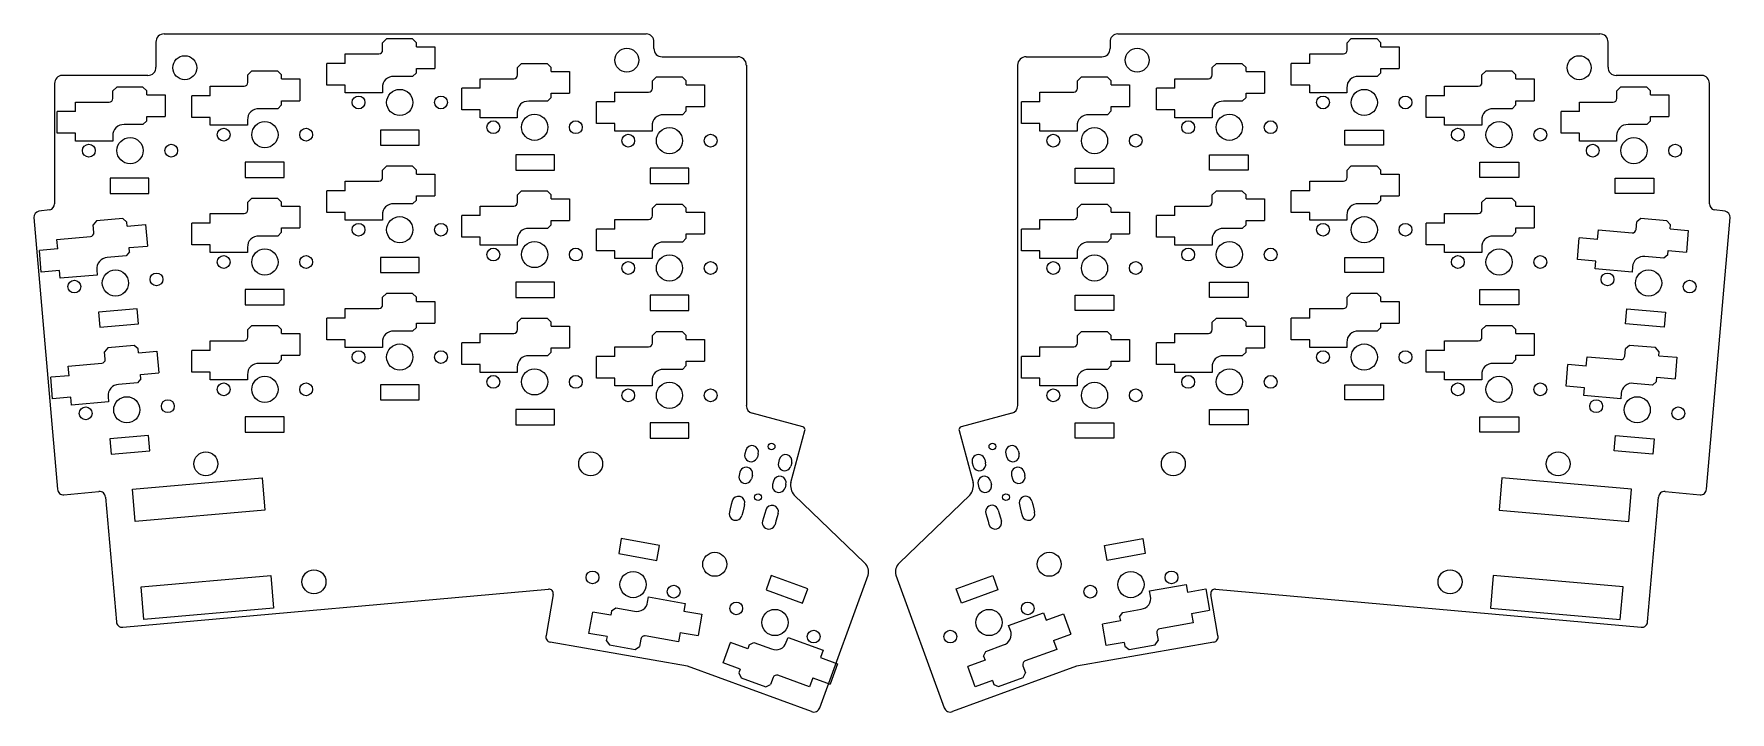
# Model space of a CAD drawing. Extents: x 25 to 251, y -154 to -64.
import ezdxf

# ---------------------------------------------------------------- set-up
doc = ezdxf.new("R2010")
doc.units = 0
doc.layers.add('BLACK', color=7, linetype='CONTINUOUS')

msp = doc.modelspace()

# ---------------------------------------------------------------- linework, layer by layer
at = {"layer": 'BLACK', "linetype": 'CONTINUOUS'}
for p, q in [((40.9346, -65.0475), (40.9346, -68.3455)), ((42.0393, -63.9255), (106.373, -63.9255)), ((71.6889, -64.5955), (71.1889, -65.0955)), ((71.1889, -66.0955), (71.1889, -65.0955)), ((75.1969, -64.5955), (71.6889, -64.5955)), ((75.6969, -65.0955), (75.1969, -64.5955)), ((75.6969, -65.6327), (75.6969, -65.0955)), ((75.6969, -65.6327), (78.1457, -65.6327)), ((78.1457, -65.6327), (78.1457, -68.5283)), ((107.402, -65.8563), (107.402, -65.009)), ((168.283, -65.009), (168.283, -65.8563)), ((169.311, -63.9255), (233.646, -63.9255)), ((200.427, -64.5955), (199.927, -65.0955)), ((199.927, -66.0955), (199.927, -65.0955)), ((203.935, -64.5955), (200.427, -64.5955)), ((204.435, -65.0955), (203.935, -64.5955)), ((204.435, -65.6327), (204.435, -65.0955)), ((204.435, -65.6327), (206.884, -65.6327)), ((206.884, -65.6327), (206.884, -68.5283)), ((234.75, -68.3455), (234.75, -65.0475)), ((63.7401, -70.7635), (63.7401, -67.8679)), ((66.1889, -67.8679), (63.7401, -67.8679)), ((66.1889, -66.5955), (70.6889, -66.5955)), ((66.1889, -67.8679), (66.1889, -66.5955)), ((89.6891, -67.9057), (89.1891, -68.4057)), ((93.1971, -67.9057), (89.6891, -67.9057)), ((93.6971, -68.4057), (93.1971, -67.9057)), ((108.507, -66.9794), (118.614, -66.9794)), ((157.071, -66.9794), (167.178, -66.9794)), ((182.427, -67.9057), (181.927, -68.4057)), ((185.935, -67.9057), (182.427, -67.9057)), ((186.435, -68.4057), (185.935, -67.9057)), ((192.478, -70.7635), (192.478, -67.8679)), ((194.927, -67.8679), (192.478, -67.8679)), ((194.927, -66.5955), (199.427, -66.5955)), ((194.927, -67.8679), (194.927, -66.5955)), ((39.8299, -69.4686), (28.3954, -69.4686)), ((53.6895, -68.9063), (53.1895, -69.4063)), ((53.1895, -70.4063), (53.1895, -69.4063)), ((57.1975, -68.9063), (53.6895, -68.9063)), ((57.6975, -69.4063), (57.1975, -68.9063)), ((57.6975, -69.9435), (57.6975, -69.4063)), ((57.6975, -69.9435), (60.1463, -69.9435)), ((60.1463, -69.9435), (60.1463, -72.8391)), ((75.1969, -69.6035), (72.6809, -69.6035)), ((75.6969, -69.1035), (75.1969, -69.6035)), ((75.6969, -68.5283), (78.1457, -68.5283)), ((75.6969, -69.1035), (75.6969, -68.5283)), ((84.1891, -69.9057), (88.6891, -69.9057)), ((84.1891, -71.1781), (84.1891, -69.9057)), ((89.1891, -69.4057), (89.1891, -68.4057)), ((93.6971, -68.9429), (93.6971, -68.4057)), ((93.6971, -68.9429), (96.1459, -68.9429)), ((96.1459, -68.9429), (96.1459, -71.8385)), ((107.689, -69.7053), (107.189, -70.2053)), ((111.197, -69.7053), (107.689, -69.7053)), ((111.697, -70.2053), (111.197, -69.7053)), ((119.734, -68.0991), (119.734, -113.557)), ((155.951, -113.557), (155.951, -68.0991)), ((164.427, -69.7053), (163.927, -70.2053)), ((167.935, -69.7053), (164.427, -69.7053)), ((168.435, -70.2053), (167.935, -69.7053)), ((176.927, -69.9057), (181.427, -69.9057)), ((176.927, -71.1781), (176.927, -69.9057)), ((181.927, -69.4057), (181.927, -68.4057)), ((186.435, -68.9429), (186.435, -68.4057)), ((186.435, -68.9429), (188.883, -68.9429)), ((188.883, -68.9429), (188.883, -71.8385)), ((203.935, -69.6035), (201.419, -69.6035)), ((204.435, -69.1035), (203.935, -69.6035)), ((204.435, -68.5283), (206.884, -68.5283)), ((204.435, -69.1035), (204.435, -68.5283)), ((218.426, -68.9063), (217.926, -69.4063)), ((217.926, -70.4063), (217.926, -69.4063)), ((221.934, -68.9063), (218.426, -68.9063)), ((222.434, -69.4063), (221.934, -68.9063)), ((222.434, -69.9435), (222.434, -69.4063)), ((222.434, -69.9435), (224.883, -69.9435)), ((224.883, -69.9435), (224.883, -72.8391)), ((247.289, -69.4686), (235.855, -69.4686)), ((27.3951, -70.5299), (27.3951, -86.6028)), ((35.6893, -71.0296), (35.1893, -71.5296)), ((35.1893, -72.5296), (35.1893, -71.5296)), ((39.1973, -71.0296), (35.6893, -71.0296)), ((39.6973, -71.5296), (39.1973, -71.0296)), ((39.6973, -72.0668), (39.6973, -71.5296)), ((39.6973, -72.0668), (42.1461, -72.0668)), ((42.1461, -72.0668), (42.1461, -74.9624)), ((45.7407, -75.0743), (45.7407, -72.1787)), ((48.1895, -72.1787), (45.7407, -72.1787)), ((48.1895, -70.9063), (52.6895, -70.9063)), ((48.1895, -72.1787), (48.1895, -70.9063)), ((66.1889, -70.7635), (63.7401, -70.7635)), ((66.1889, -71.8035), (66.1889, -70.7635)), ((71.1569, -71.8035), (66.1889, -71.8035)), ((71.1569, -71.1035), (71.1569, -71.8035)), ((81.7403, -74.0737), (81.7403, -71.1781)), ((84.1891, -71.1781), (81.7403, -71.1781)), ((93.6971, -72.4137), (93.1971, -72.9137)), ((93.6971, -71.8385), (96.1459, -71.8385)), ((93.6971, -72.4137), (93.6971, -71.8385)), ((102.189, -71.7053), (106.689, -71.7053)), ((102.189, -72.9777), (102.189, -71.7053)), ((107.189, -71.2053), (107.189, -70.2053)), ((111.697, -70.7425), (111.697, -70.2053)), ((111.697, -70.7425), (114.146, -70.7425)), ((114.146, -70.7425), (114.146, -73.6381)), ((158.927, -71.7053), (163.427, -71.7053)), ((158.927, -72.9777), (158.927, -71.7053)), ((163.927, -71.2053), (163.927, -70.2053)), ((168.435, -70.7425), (168.435, -70.2053)), ((168.435, -70.7425), (170.884, -70.7425)), ((170.884, -70.7425), (170.884, -73.6381)), ((174.478, -74.0737), (174.478, -71.1781)), ((176.927, -71.1781), (174.478, -71.1781)), ((186.435, -72.4137), (185.935, -72.9137)), ((186.435, -71.8385), (188.883, -71.8385)), ((186.435, -72.4137), (186.435, -71.8385)), ((194.927, -70.7635), (192.478, -70.7635)), ((194.927, -71.8035), (194.927, -70.7635)), ((199.895, -71.8035), (194.927, -71.8035)), ((199.895, -71.1035), (199.895, -71.8035)), ((210.477, -75.0743), (210.477, -72.1787)), ((212.926, -72.1787), (210.477, -72.1787)), ((212.926, -70.9063), (217.426, -70.9063)), ((212.926, -72.1787), (212.926, -70.9063)), ((236.426, -71.0296), (235.926, -71.5296)), ((235.926, -72.5296), (235.926, -71.5296)), ((239.934, -71.0296), (236.426, -71.0296)), ((240.434, -71.5296), (239.934, -71.0296)), ((240.434, -72.0668), (240.434, -71.5296)), ((240.434, -72.0668), (242.883, -72.0668)), ((242.883, -72.0668), (242.883, -74.9624)), ((248.29, -86.6028), (248.29, -70.5299)), ((27.7405, -77.1976), (27.7405, -74.302)), ((30.1893, -74.302), (27.7405, -74.302)), ((30.1893, -73.0296), (34.6893, -73.0296)), ((30.1893, -74.302), (30.1893, -73.0296)), ((57.1975, -73.9143), (54.6815, -73.9143)), ((57.6975, -73.4143), (57.1975, -73.9143)), ((57.6975, -72.8391), (60.1463, -72.8391)), ((57.6975, -73.4143), (57.6975, -72.8391)), ((84.1891, -74.0737), (81.7403, -74.0737)), ((84.1891, -75.1137), (84.1891, -74.0737)), ((89.1571, -74.4137), (89.1571, -75.1137)), ((93.1971, -72.9137), (90.6811, -72.9137)), ((99.74, -75.8733), (99.74, -72.9777)), ((102.189, -72.9777), (99.74, -72.9777)), ((111.697, -74.2133), (111.197, -74.7133)), ((111.697, -73.6381), (114.146, -73.6381)), ((111.697, -74.2133), (111.697, -73.6381)), ((156.478, -75.8733), (156.478, -72.9777)), ((158.927, -72.9777), (156.478, -72.9777)), ((168.435, -74.2133), (167.935, -74.7133)), ((168.435, -73.6381), (170.884, -73.6381)), ((168.435, -74.2133), (168.435, -73.6381)), ((176.927, -74.0737), (174.478, -74.0737)), ((176.927, -75.1137), (176.927, -74.0737)), ((181.895, -74.4137), (181.895, -75.1137)), ((185.935, -72.9137), (183.419, -72.9137)), ((221.934, -73.9143), (219.418, -73.9143)), ((222.434, -73.4143), (221.934, -73.9143)), ((222.434, -72.8391), (224.883, -72.8391)), ((222.434, -73.4143), (222.434, -72.8391)), ((228.478, -77.1976), (228.478, -74.302)), ((230.926, -74.302), (228.478, -74.302)), ((230.926, -73.0296), (235.426, -73.0296)), ((230.926, -74.302), (230.926, -73.0296)), ((39.1973, -76.0376), (36.6813, -76.0376)), ((39.6973, -75.5376), (39.1973, -76.0376)), ((39.6973, -74.9624), (42.1461, -74.9624)), ((39.6973, -75.5376), (39.6973, -74.9624)), ((48.1895, -75.0743), (45.7407, -75.0743)), ((48.1895, -76.1143), (48.1895, -75.0743)), ((53.1575, -76.1143), (48.1895, -76.1143)), ((53.1575, -75.4143), (53.1575, -76.1143)), ((76.0647, -76.7593), (70.8831, -76.7593)), ((70.8831, -76.7593), (70.8831, -78.7913)), ((76.0647, -78.7913), (76.0647, -76.7593)), ((89.1571, -75.1137), (84.1891, -75.1137)), ((102.189, -75.8733), (99.74, -75.8733)), ((102.189, -76.9133), (102.189, -75.8733)), ((107.157, -76.9133), (102.189, -76.9133)), ((107.157, -76.2133), (107.157, -76.9133)), ((111.197, -74.7133), (108.681, -74.7133)), ((158.927, -75.8733), (156.478, -75.8733)), ((158.927, -76.9133), (158.927, -75.8733)), ((163.895, -76.9133), (158.927, -76.9133)), ((163.895, -76.2133), (163.895, -76.9133)), ((167.935, -74.7133), (165.419, -74.7133)), ((181.895, -75.1137), (176.927, -75.1137)), ((199.62, -76.7593), (204.802, -76.7593)), ((199.62, -78.7913), (199.62, -76.7593)), ((204.802, -76.7593), (204.802, -78.7913)), ((212.926, -75.0743), (210.477, -75.0743)), ((212.926, -76.1143), (212.926, -75.0743)), ((217.894, -76.1143), (212.926, -76.1143)), ((217.894, -75.4143), (217.894, -76.1143)), ((239.934, -76.0376), (237.418, -76.0376)), ((240.434, -75.5376), (239.934, -76.0376)), ((240.434, -74.9624), (242.883, -74.9624)), ((240.434, -75.5376), (240.434, -74.9624)), ((30.1893, -77.1976), (27.7405, -77.1976)), ((30.1893, -78.2376), (30.1893, -77.1976)), ((35.1573, -78.2376), (30.1893, -78.2376)), ((35.1573, -77.5376), (35.1573, -78.2376)), ((70.8831, -78.7913), (76.0647, -78.7913)), ((204.802, -78.7913), (199.62, -78.7913)), ((230.926, -77.1976), (228.478, -77.1976)), ((230.926, -78.2376), (230.926, -77.1976)), ((235.894, -78.2376), (230.926, -78.2376)), ((235.894, -77.5376), (235.894, -78.2376)), ((58.0416, -81.0701), (52.86, -81.0701)), ((52.86, -81.0701), (52.86, -83.1021)), ((58.0416, -83.1021), (58.0416, -81.0701)), ((94.1416, -80.0695), (88.96, -80.0695)), ((88.96, -80.0695), (88.96, -82.1016)), ((94.1416, -82.1016), (94.1416, -80.0695)), ((181.543, -80.0695), (186.725, -80.0695)), ((181.543, -82.1016), (181.543, -80.0695)), ((186.725, -80.0695), (186.725, -82.1016)), ((217.643, -81.0701), (222.825, -81.0701)), ((217.643, -83.1021), (217.643, -81.0701)), ((222.825, -81.0701), (222.825, -83.1021)), ((39.9916, -83.1934), (34.81, -83.1934)), ((34.81, -83.1934), (34.81, -85.2254)), ((39.9916, -85.2254), (39.9916, -83.1934)), ((52.86, -83.1021), (58.0416, -83.1021)), ((66.1889, -83.5955), (70.6889, -83.5955)), ((66.1889, -84.8679), (66.1889, -83.5955)), ((71.6889, -81.5955), (71.1889, -82.0955)), ((71.1889, -83.0955), (71.1889, -82.0955)), ((75.1969, -81.5955), (71.6889, -81.5955)), ((75.6969, -82.0955), (75.1969, -81.5955)), ((75.6969, -82.6327), (75.6969, -82.0955)), ((75.6969, -82.6327), (78.1457, -82.6327)), ((78.1457, -82.6327), (78.1457, -85.5283)), ((88.96, -82.1016), (94.1416, -82.1016)), ((112.065, -81.8691), (106.883, -81.8691)), ((106.883, -81.8691), (106.883, -83.9011)), ((112.065, -83.9011), (112.065, -81.8691)), ((163.62, -81.8691), (168.802, -81.8691)), ((163.62, -83.9011), (163.62, -81.8691)), ((168.802, -81.8691), (168.802, -83.9011)), ((186.725, -82.1016), (181.543, -82.1016)), ((194.927, -83.5955), (199.427, -83.5955)), ((194.927, -84.8679), (194.927, -83.5955)), ((200.427, -81.5955), (199.927, -82.0955)), ((199.927, -83.0955), (199.927, -82.0955)), ((203.935, -81.5955), (200.427, -81.5955)), ((204.435, -82.0955), (203.935, -81.5955)), ((204.435, -82.6327), (204.435, -82.0955)), ((204.435, -82.6327), (206.884, -82.6327)), ((206.884, -82.6327), (206.884, -85.5283)), ((222.825, -83.1021), (217.643, -83.1021)), ((235.693, -85.2254), (235.693, -83.1934)), ((235.693, -83.1934), (240.875, -83.1934)), ((240.875, -83.1934), (240.875, -85.2254)), ((34.81, -85.2254), (39.9916, -85.2254)), ((53.6895, -85.9059), (53.1895, -86.4059)), ((57.1975, -85.9059), (53.6895, -85.9059)), ((57.6975, -86.4059), (57.1975, -85.9059)), ((63.7401, -87.7635), (63.7401, -84.8679)), ((66.1889, -84.8679), (63.7401, -84.8679)), ((75.6969, -85.5283), (78.1457, -85.5283)), ((75.6969, -86.1035), (75.6969, -85.5283)), ((89.6891, -84.9057), (89.1891, -85.4057)), ((89.1891, -86.4057), (89.1891, -85.4057)), ((93.1971, -84.9057), (89.6891, -84.9057)), ((93.6971, -85.4057), (93.1971, -84.9057)), ((93.6971, -85.9429), (93.6971, -85.4057)), ((93.6971, -85.9429), (96.1459, -85.9429)), ((96.1459, -85.9429), (96.1459, -88.8385)), ((106.883, -83.9011), (112.065, -83.9011)), ((168.802, -83.9011), (163.62, -83.9011)), ((182.427, -84.9057), (181.927, -85.4057)), ((181.927, -86.4057), (181.927, -85.4057)), ((185.935, -84.9057), (182.427, -84.9057)), ((186.435, -85.4057), (185.935, -84.9057)), ((186.435, -85.9429), (186.435, -85.4057)), ((186.435, -85.9429), (188.883, -85.9429)), ((188.883, -85.9429), (188.883, -88.8385)), ((192.478, -87.7635), (192.478, -84.8679)), ((194.927, -84.8679), (192.478, -84.8679)), ((204.435, -85.5283), (206.884, -85.5283)), ((204.435, -86.1035), (204.435, -85.5283)), ((218.426, -85.9059), (217.926, -86.4059)), ((221.934, -85.9059), (218.426, -85.9059)), ((222.434, -86.4059), (221.934, -85.9059)), ((240.875, -85.2254), (235.693, -85.2254)), ((26.7698, -87.4156), (25.2966, -87.6063)), ((48.1895, -87.9059), (52.6895, -87.9059)), ((48.1895, -89.1783), (48.1895, -87.9059)), ((53.1895, -87.4059), (53.1895, -86.4059)), ((57.6975, -86.9431), (57.6975, -86.4059)), ((57.6975, -86.9431), (60.1463, -86.9431)), ((60.1463, -86.9431), (60.1463, -89.8387)), ((66.1889, -87.7635), (63.7401, -87.7635)), ((66.1889, -88.8035), (66.1889, -87.7635)), ((71.1569, -88.1035), (71.1569, -88.8035)), ((75.1969, -86.6035), (72.6809, -86.6035)), ((75.6969, -86.1035), (75.1969, -86.6035)), ((81.7403, -91.0737), (81.7403, -88.1781)), ((84.1891, -88.1781), (81.7403, -88.1781)), ((84.1891, -86.9057), (88.6891, -86.9057)), ((84.1891, -88.1781), (84.1891, -86.9057)), ((107.689, -86.7051), (107.189, -87.2051)), ((107.189, -88.2051), (107.189, -87.2051)), ((111.197, -86.7051), (107.689, -86.7051)), ((111.697, -87.2051), (111.197, -86.7051)), ((111.697, -87.7423), (111.697, -87.2051)), ((111.697, -87.7423), (114.146, -87.7423)), ((114.146, -87.7423), (114.146, -90.6379)), ((164.427, -86.7051), (163.927, -87.2051)), ((163.927, -88.2051), (163.927, -87.2051)), ((167.935, -86.7051), (164.427, -86.7051)), ((168.435, -87.2051), (167.935, -86.7051)), ((168.435, -87.7423), (168.435, -87.2051)), ((168.435, -87.7423), (170.884, -87.7423)), ((170.884, -87.7423), (170.884, -90.6379)), ((174.478, -91.0737), (174.478, -88.1781)), ((176.927, -88.1781), (174.478, -88.1781)), ((176.927, -86.9057), (181.427, -86.9057)), ((176.927, -88.1781), (176.927, -86.9057)), ((194.927, -87.7635), (192.478, -87.7635)), ((194.927, -88.8035), (194.927, -87.7635)), ((199.895, -88.1035), (199.895, -88.8035)), ((203.935, -86.6035), (201.419, -86.6035)), ((204.435, -86.1035), (203.935, -86.6035)), ((212.926, -87.9059), (217.426, -87.9059)), ((212.926, -89.1783), (212.926, -87.9059)), ((217.926, -87.4059), (217.926, -86.4059)), ((222.434, -86.9431), (222.434, -86.4059)), ((222.434, -86.9431), (224.883, -86.9431)), ((224.883, -86.9431), (224.883, -89.8387)), ((250.388, -87.6063), (248.915, -87.4156)), ((24.6491, -88.4533), (27.8024, -124.72)), ((33.0074, -88.8915), (32.5528, -89.4331)), ((32.64, -90.4293), (32.5528, -89.4331)), ((36.502, -88.5857), (33.0074, -88.8915)), ((37.0437, -89.0402), (36.502, -88.5857)), ((37.0905, -89.5754), (37.0437, -89.0402)), ((37.0905, -89.5754), (39.53, -89.362)), ((39.53, -89.362), (39.7824, -92.2465)), ((45.7407, -92.0739), (45.7407, -89.1783)), ((48.1895, -89.1783), (45.7407, -89.1783)), ((57.6975, -90.4139), (57.1975, -90.9139)), ((57.6975, -89.8387), (60.1463, -89.8387)), ((57.6975, -90.4139), (57.6975, -89.8387)), ((71.1569, -88.8035), (66.1889, -88.8035)), ((93.1971, -89.9137), (90.6811, -89.9137)), ((93.6971, -89.4137), (93.1971, -89.9137)), ((93.6971, -88.8385), (96.1459, -88.8385)), ((93.6971, -89.4137), (93.6971, -88.8385)), ((99.74, -92.8731), (99.74, -89.9775)), ((102.189, -89.9775), (99.74, -89.9775)), ((102.189, -88.7051), (106.689, -88.7051)), ((102.189, -89.9775), (102.189, -88.7051)), ((156.478, -92.8731), (156.478, -89.9775)), ((158.927, -89.9775), (156.478, -89.9775)), ((158.927, -88.7051), (163.427, -88.7051)), ((158.927, -89.9775), (158.927, -88.7051)), ((185.935, -89.9137), (183.419, -89.9137)), ((186.435, -89.4137), (185.935, -89.9137)), ((186.435, -88.8385), (188.883, -88.8385)), ((186.435, -89.4137), (186.435, -88.8385)), ((199.895, -88.8035), (194.927, -88.8035)), ((210.477, -92.0739), (210.477, -89.1783)), ((212.926, -89.1783), (210.477, -89.1783)), ((222.434, -90.4139), (221.934, -90.9139)), ((222.434, -89.8387), (224.883, -89.8387)), ((222.434, -90.4139), (222.434, -89.8387)), ((233.358, -91.361), (233.469, -90.0934)), ((233.469, -90.0934), (237.951, -90.4856)), ((238.493, -90.0311), (238.58, -89.0349)), ((239.122, -88.5804), (238.58, -89.0349)), ((242.617, -88.8861), (239.122, -88.5804)), ((243.071, -89.4278), (242.617, -88.8861)), ((243.024, -89.963), (243.071, -89.4278)), ((243.024, -89.963), (245.464, -90.1764)), ((245.464, -90.1764), (245.211, -93.061)), ((247.883, -124.72), (251.036, -88.4533)), ((27.8135, -92.6308), (25.374, -92.8442)), ((27.7026, -91.3632), (32.1855, -90.971)), ((27.8135, -92.6308), (27.7026, -91.3632)), ((37.3429, -92.46), (39.7824, -92.2465)), ((37.393, -93.033), (37.3429, -92.46)), ((48.1895, -92.0739), (45.7407, -92.0739)), ((48.1895, -93.1139), (48.1895, -92.0739)), ((53.1575, -92.4139), (53.1575, -93.1139)), ((57.1975, -90.9139), (54.6815, -90.9139)), ((84.1891, -91.0737), (81.7403, -91.0737)), ((84.1891, -92.1137), (84.1891, -91.0737)), ((89.1571, -92.1137), (84.1891, -92.1137)), ((89.1571, -91.4137), (89.1571, -92.1137)), ((111.197, -91.7131), (108.681, -91.7131)), ((111.697, -91.2131), (111.197, -91.7131)), ((111.697, -90.6379), (114.146, -90.6379)), ((111.697, -91.2131), (111.697, -90.6379)), ((167.935, -91.7131), (165.419, -91.7131)), ((168.435, -91.2131), (167.935, -91.7131)), ((168.435, -90.6379), (170.884, -90.6379)), ((168.435, -91.2131), (168.435, -90.6379)), ((176.927, -91.0737), (174.478, -91.0737)), ((176.927, -92.1137), (176.927, -91.0737)), ((181.895, -92.1137), (176.927, -92.1137)), ((181.895, -91.4137), (181.895, -92.1137)), ((212.926, -92.0739), (210.477, -92.0739)), ((212.926, -93.1139), (212.926, -92.0739)), ((217.894, -92.4139), (217.894, -93.1139)), ((221.934, -90.9139), (219.418, -90.9139)), ((230.666, -94.0321), (230.918, -91.1475)), ((233.358, -91.361), (230.918, -91.1475)), ((25.6264, -95.7288), (25.374, -92.8442)), ((36.9385, -93.5747), (34.4321, -93.7939)), ((37.393, -93.033), (36.9385, -93.5747)), ((53.1575, -93.1139), (48.1895, -93.1139)), ((76.0647, -93.7593), (70.8831, -93.7593)), ((70.8831, -93.7593), (70.8831, -95.7913)), ((76.0647, -95.7913), (76.0647, -93.7593)), ((102.189, -92.8731), (99.74, -92.8731)), ((102.189, -93.9131), (102.189, -92.8731)), ((107.157, -93.9131), (102.189, -93.9131)), ((107.157, -93.2131), (107.157, -93.9131)), ((158.927, -92.8731), (156.478, -92.8731)), ((158.927, -93.9131), (158.927, -92.8731)), ((163.895, -93.9131), (158.927, -93.9131)), ((163.895, -93.2131), (163.895, -93.9131)), ((199.62, -93.7593), (204.802, -93.7593)), ((199.62, -95.7913), (199.62, -93.7593)), ((204.802, -93.7593), (204.802, -95.7913)), ((217.894, -93.1139), (212.926, -93.1139)), ((233.105, -94.2456), (230.666, -94.0321)), ((233.015, -95.2816), (233.105, -94.2456)), ((238.025, -95.0172), (237.964, -95.7146)), ((242.18, -93.8751), (239.674, -93.6558)), ((242.722, -93.4205), (242.18, -93.8751)), ((242.722, -93.4205), (242.772, -92.8475)), ((242.772, -92.8475), (245.211, -93.061)), ((28.0659, -95.5153), (25.6264, -95.7288)), ((28.1565, -96.5514), (28.0659, -95.5153)), ((33.1056, -96.1184), (28.1565, -96.5514)), ((33.0446, -95.4211), (33.1056, -96.1184)), ((70.8831, -95.7913), (76.0647, -95.7913)), ((94.1416, -97.0695), (88.96, -97.0695)), ((88.96, -97.0695), (88.96, -99.1015)), ((94.1416, -99.1015), (94.1416, -97.0695)), ((181.543, -97.0695), (186.725, -97.0695)), ((181.543, -99.1015), (181.543, -97.0695)), ((186.725, -97.0695), (186.725, -99.1015)), ((204.802, -95.7913), (199.62, -95.7913)), ((237.964, -95.7146), (233.015, -95.2816)), ((58.0416, -98.0697), (52.86, -98.0697)), ((52.86, -98.0697), (52.86, -100.102)), ((58.0416, -100.102), (58.0416, -98.0697)), ((71.6889, -98.5957), (71.1889, -99.0957)), ((71.1889, -100.096), (71.1889, -99.0957)), ((75.1969, -98.5957), (71.6889, -98.5957)), ((75.6969, -99.0957), (75.1969, -98.5957)), ((75.6969, -99.6329), (75.6969, -99.0957)), ((88.96, -99.1015), (94.1416, -99.1015)), ((112.065, -98.8255), (106.883, -98.8255)), ((106.883, -98.8255), (106.883, -100.857)), ((112.065, -100.857), (112.065, -98.8255)), ((163.62, -98.8255), (168.802, -98.8255)), ((163.62, -100.857), (163.62, -98.8255)), ((168.802, -98.8255), (168.802, -100.857)), ((186.725, -99.1015), (181.543, -99.1015)), ((200.427, -98.5957), (199.927, -99.0957)), ((199.927, -100.096), (199.927, -99.0957)), ((203.935, -98.5957), (200.427, -98.5957)), ((204.435, -99.0957), (203.935, -98.5957)), ((204.435, -99.6329), (204.435, -99.0957)), ((217.643, -98.0697), (222.825, -98.0697)), ((217.643, -100.102), (217.643, -98.0697)), ((222.825, -98.0697), (222.825, -100.102)), ((38.4266, -100.613), (33.2648, -101.064)), ((33.2648, -101.064), (33.4419, -103.088)), ((38.6037, -102.637), (38.4266, -100.613)), ((52.86, -100.102), (58.0416, -100.102)), ((63.7401, -104.764), (63.7401, -101.868)), ((66.1889, -101.868), (63.7401, -101.868)), ((66.1889, -100.596), (70.6889, -100.596)), ((66.1889, -101.868), (66.1889, -100.596)), ((75.6969, -99.6329), (78.1457, -99.6329)), ((78.1457, -99.6329), (78.1457, -102.529)), ((106.883, -100.857), (112.065, -100.857)), ((168.802, -100.857), (163.62, -100.857)), ((192.478, -104.764), (192.478, -101.868)), ((194.927, -101.868), (192.478, -101.868)), ((194.927, -100.596), (199.427, -100.596)), ((194.927, -101.868), (194.927, -100.596)), ((204.435, -99.6329), (206.884, -99.6329)), ((206.884, -99.6329), (206.884, -102.529)), ((222.825, -100.102), (217.643, -100.102)), ((237.081, -102.637), (237.258, -100.613)), ((237.258, -100.613), (242.42, -101.064)), ((242.42, -101.064), (242.243, -103.088)), ((33.4419, -103.088), (38.6037, -102.637)), ((53.6895, -102.906), (53.1895, -103.406)), ((53.1895, -104.406), (53.1895, -103.406)), ((57.1975, -102.906), (53.6895, -102.906)), ((57.6975, -103.406), (57.1975, -102.906)), ((57.6975, -103.943), (57.6975, -103.406)), ((57.6975, -103.943), (60.1463, -103.943)), ((60.1463, -103.943), (60.1463, -106.838)), ((75.1969, -103.604), (72.6809, -103.604)), ((75.6969, -103.104), (75.1969, -103.604)), ((75.6969, -102.529), (78.1457, -102.529)), ((75.6969, -103.104), (75.6969, -102.529)), ((84.1891, -103.906), (88.6891, -103.906)), ((84.1891, -105.179), (84.1891, -103.906)), ((89.6891, -101.906), (89.1891, -102.406)), ((89.1891, -103.406), (89.1891, -102.406)), ((93.1971, -101.906), (89.6891, -101.906)), ((93.6971, -102.406), (93.1971, -101.906)), ((93.6971, -102.943), (93.6971, -102.406)), ((93.6971, -102.943), (96.1459, -102.943)), ((96.1459, -102.943), (96.1459, -105.839)), ((107.689, -103.705), (107.189, -104.205)), ((111.197, -103.705), (107.689, -103.705)), ((111.697, -104.205), (111.197, -103.705)), ((164.427, -103.705), (163.927, -104.205)), ((167.935, -103.705), (164.427, -103.705)), ((168.435, -104.205), (167.935, -103.705)), ((176.927, -103.906), (181.427, -103.906)), ((176.927, -105.179), (176.927, -103.906)), ((182.427, -101.906), (181.927, -102.406)), ((181.927, -103.406), (181.927, -102.406)), ((185.935, -101.906), (182.427, -101.906)), ((186.435, -102.406), (185.935, -101.906)), ((186.435, -102.943), (186.435, -102.406)), ((186.435, -102.943), (188.883, -102.943)), ((188.883, -102.943), (188.883, -105.839)), ((203.935, -103.604), (201.419, -103.604)), ((204.435, -103.104), (203.935, -103.604)), ((204.435, -102.529), (206.884, -102.529)), ((204.435, -103.104), (204.435, -102.529)), ((218.426, -102.906), (217.926, -103.406)), ((217.926, -104.406), (217.926, -103.406)), ((221.934, -102.906), (218.426, -102.906)), ((222.434, -103.406), (221.934, -102.906)), ((222.434, -103.943), (222.434, -103.406)), ((222.434, -103.943), (224.883, -103.943)), ((224.883, -103.943), (224.883, -106.838)), ((242.243, -103.088), (237.081, -102.637)), ((34.5211, -105.819), (34.0666, -106.361)), ((34.1537, -107.357), (34.0666, -106.361)), ((38.0158, -105.513), (34.5211, -105.819)), ((38.5574, -105.968), (38.0158, -105.513)), ((38.6043, -106.503), (38.5574, -105.968)), ((38.6043, -106.503), (41.0437, -106.29)), ((41.0437, -106.29), (41.2961, -109.174)), ((45.7407, -109.074), (45.7407, -106.178)), ((48.1895, -106.178), (45.7407, -106.178)), ((48.1895, -104.906), (52.6895, -104.906)), ((48.1895, -106.178), (48.1895, -104.906)), ((66.1889, -104.764), (63.7401, -104.764)), ((66.1889, -105.804), (66.1889, -104.764)), ((71.1569, -105.804), (66.1889, -105.804)), ((71.1569, -105.104), (71.1569, -105.804)), ((81.7403, -108.074), (81.7403, -105.179)), ((84.1891, -105.179), (81.7403, -105.179)), ((93.6971, -105.839), (96.1459, -105.839)), ((93.6971, -106.414), (93.6971, -105.839)), ((102.189, -105.705), (106.689, -105.705)), ((102.189, -106.978), (102.189, -105.705)), ((107.189, -105.205), (107.189, -104.205)), ((111.697, -104.742), (111.697, -104.205)), ((111.697, -104.742), (114.146, -104.742)), ((114.146, -104.742), (114.146, -107.638)), ((158.927, -105.705), (163.427, -105.705)), ((158.927, -106.978), (158.927, -105.705)), ((163.927, -105.205), (163.927, -104.205)), ((168.435, -104.742), (168.435, -104.205)), ((168.435, -104.742), (170.884, -104.742)), ((170.884, -104.742), (170.884, -107.638)), ((174.478, -108.074), (174.478, -105.179)), ((176.927, -105.179), (174.478, -105.179)), ((186.435, -105.839), (188.883, -105.839)), ((186.435, -106.414), (186.435, -105.839)), ((194.927, -104.764), (192.478, -104.764)), ((194.927, -105.804), (194.927, -104.764)), ((199.895, -105.804), (194.927, -105.804)), ((199.895, -105.104), (199.895, -105.804)), ((210.477, -109.074), (210.477, -106.178)), ((212.926, -106.178), (210.477, -106.178)), ((212.926, -104.906), (217.426, -104.906)), ((212.926, -106.178), (212.926, -104.906)), ((236.979, -106.959), (237.066, -105.963)), ((237.608, -105.508), (237.066, -105.963)), ((241.103, -105.814), (237.608, -105.508)), ((241.557, -106.355), (241.103, -105.814)), ((241.511, -106.891), (241.557, -106.355)), ((29.2163, -108.291), (33.6992, -107.899)), ((29.3272, -109.558), (29.2163, -108.291)), ((57.1975, -107.914), (54.6815, -107.914)), ((57.6975, -107.414), (57.1975, -107.914)), ((57.6975, -106.838), (60.1463, -106.838)), ((57.6975, -107.414), (57.6975, -106.838)), ((84.1891, -108.074), (81.7403, -108.074)), ((84.1891, -109.114), (84.1891, -108.074)), ((89.1571, -108.414), (89.1571, -109.114)), ((93.1971, -106.914), (90.6811, -106.914)), ((93.6971, -106.414), (93.1971, -106.914)), ((99.74, -109.873), (99.74, -106.978)), ((102.189, -106.978), (99.74, -106.978)), ((111.697, -108.213), (111.197, -108.713)), ((111.697, -107.638), (114.146, -107.638)), ((111.697, -108.213), (111.697, -107.638)), ((156.478, -109.873), (156.478, -106.978)), ((158.927, -106.978), (156.478, -106.978)), ((168.435, -108.213), (167.935, -108.713)), ((168.435, -107.638), (170.884, -107.638)), ((168.435, -108.213), (168.435, -107.638)), ((176.927, -108.074), (174.478, -108.074)), ((176.927, -109.114), (176.927, -108.074)), ((181.895, -108.414), (181.895, -109.114)), ((185.935, -106.914), (183.419, -106.914)), ((186.435, -106.414), (185.935, -106.914)), ((221.934, -107.914), (219.418, -107.914)), ((222.434, -107.414), (221.934, -107.914)), ((222.434, -106.838), (224.883, -106.838)), ((222.434, -107.414), (222.434, -106.838)), ((229.152, -110.96), (229.404, -108.075)), ((231.844, -108.289), (229.404, -108.075)), ((231.844, -108.289), (231.955, -107.021)), ((231.955, -107.021), (236.438, -107.413)), ((241.511, -106.891), (243.95, -107.104)), ((243.95, -107.104), (243.698, -109.989)), ((29.3272, -109.558), (26.8878, -109.772)), ((27.1401, -112.656), (26.8878, -109.772)), ((38.4522, -110.502), (35.9458, -110.722)), ((38.9068, -109.961), (38.4522, -110.502)), ((38.8566, -109.388), (41.2961, -109.174)), ((38.9068, -109.961), (38.8566, -109.388)), ((48.1895, -109.074), (45.7407, -109.074)), ((48.1895, -110.114), (48.1895, -109.074)), ((53.1575, -110.114), (48.1895, -110.114)), ((53.1575, -109.414), (53.1575, -110.114)), ((76.0647, -110.76), (70.8831, -110.76)), ((70.8831, -110.76), (70.8831, -112.792)), ((76.0647, -112.792), (76.0647, -110.76)), ((89.1571, -109.114), (84.1891, -109.114)), ((102.189, -109.873), (99.74, -109.873)), ((102.189, -110.913), (102.189, -109.873)), ((107.157, -110.913), (102.189, -110.913)), ((107.157, -110.213), (107.157, -110.913)), ((111.197, -108.713), (108.681, -108.713)), ((158.927, -109.873), (156.478, -109.873)), ((158.927, -110.913), (158.927, -109.873)), ((163.895, -110.913), (158.927, -110.913)), ((163.895, -110.213), (163.895, -110.913)), ((167.935, -108.713), (165.419, -108.713)), ((181.895, -109.114), (176.927, -109.114)), ((199.62, -110.76), (204.802, -110.76)), ((199.62, -112.792), (199.62, -110.76)), ((204.802, -110.76), (204.802, -112.792)), ((212.926, -109.074), (210.477, -109.074)), ((212.926, -110.114), (212.926, -109.074)), ((217.894, -110.114), (212.926, -110.114)), ((217.894, -109.414), (217.894, -110.114)), ((240.666, -110.803), (238.16, -110.583)), ((241.208, -110.348), (240.666, -110.803)), ((241.208, -110.348), (241.258, -109.775)), ((241.258, -109.775), (243.698, -109.989)), ((29.5796, -112.443), (27.1401, -112.656)), ((29.6703, -113.479), (29.5796, -112.443)), ((34.6193, -113.046), (29.6703, -113.479)), ((34.5583, -112.349), (34.6193, -113.046)), ((70.8831, -112.792), (76.0647, -112.792)), ((204.802, -112.792), (199.62, -112.792)), ((231.592, -111.173), (229.152, -110.96)), ((231.501, -112.209), (231.592, -111.173)), ((236.45, -112.642), (231.501, -112.209)), ((236.511, -111.945), (236.45, -112.642)), ((58.0416, -115.069), (52.86, -115.069)), ((52.86, -115.069), (52.86, -117.101)), ((58.0416, -117.101), (58.0416, -115.069)), ((94.1416, -114.07), (88.96, -114.07)), ((88.96, -114.07), (88.96, -116.102)), ((94.1416, -116.102), (94.1416, -114.07)), ((127.266, -116.378), (120.496, -114.573)), ((155.189, -114.573), (148.419, -116.378)), ((181.543, -114.07), (186.725, -114.07)), ((181.543, -116.102), (181.543, -114.07)), ((186.725, -114.07), (186.725, -116.102)), ((217.643, -115.069), (222.825, -115.069)), ((217.643, -117.101), (217.643, -115.069)), ((222.825, -115.069), (222.825, -117.101)), ((39.9384, -117.554), (34.7766, -118.006)), ((40.1155, -119.579), (39.9384, -117.554)), ((52.86, -117.101), (58.0416, -117.101)), ((88.96, -116.102), (94.1416, -116.102)), ((112.065, -115.869), (106.883, -115.869)), ((106.883, -115.869), (106.883, -117.901)), ((112.065, -117.901), (112.065, -115.869)), ((125.677, -123.819), (127.545, -116.886)), ((148.14, -116.886), (150.007, -123.819)), ((163.62, -115.869), (168.802, -115.869)), ((163.62, -117.901), (163.62, -115.869)), ((168.802, -115.869), (168.802, -117.901)), ((186.725, -116.102), (181.543, -116.102)), ((222.825, -117.101), (217.643, -117.101)), ((235.569, -119.579), (235.746, -117.554)), ((235.746, -117.554), (240.908, -118.006)), ((34.7766, -118.006), (34.9537, -120.03)), ((34.9537, -120.03), (40.1155, -119.579)), ((106.883, -117.901), (112.065, -117.901)), ((119.653, -119.53), (119.534, -119.972)), ((121.321, -119.977), (121.203, -120.419)), ((154.364, -119.977), (154.482, -120.419)), ((156.032, -119.53), (156.151, -119.972)), ((168.802, -117.901), (163.62, -117.901)), ((240.731, -120.03), (235.569, -119.579)), ((240.908, -118.006), (240.731, -120.03)), ((124.131, -120.73), (124.013, -121.172)), ((125.799, -121.177), (125.681, -121.619)), ((149.885, -121.177), (150.004, -121.619)), ((151.554, -120.73), (151.672, -121.172)), ((37.7938, -124.694), (55.1013, -123.18)), ((55.1013, -123.18), (55.4821, -127.532)), ((118.877, -122.425), (118.758, -122.867)), ((120.545, -122.873), (120.427, -123.314)), ((123.355, -123.626), (123.237, -124.067)), ((125.024, -124.073), (124.905, -124.514)), ((150.661, -124.073), (150.779, -124.514)), ((152.329, -123.626), (152.448, -124.067)), ((155.14, -122.873), (155.258, -123.314)), ((156.808, -122.425), (156.926, -122.867)), ((220.584, -123.18), (220.203, -127.532)), ((237.891, -124.694), (220.584, -123.18)), ((28.6494, -125.445), (33.3249, -125.036)), ((34.1951, -125.776), (35.6512, -142.409)), ((38.1746, -129.046), (37.7938, -124.694)), ((117.72, -126.744), (117.594, -127.341)), ((117.838, -126.302), (117.72, -126.744)), ((119.506, -126.749), (119.388, -127.191)), ((126.135, -125.495), (135.524, -134.55)), ((140.161, -134.55), (149.55, -125.495)), ((156.178, -126.749), (156.297, -127.191)), ((157.847, -126.302), (157.965, -126.744)), ((157.965, -126.744), (158.091, -127.341)), ((237.51, -129.046), (237.891, -124.694)), ((240.034, -142.409), (241.49, -125.776)), ((242.36, -125.036), (247.035, -125.445)), ((55.4821, -127.532), (38.1746, -129.046)), ((117.594, -127.341), (117.475, -127.783)), ((119.262, -127.788), (119.144, -128.23)), ((119.388, -127.191), (119.262, -127.788)), ((122.012, -128.525), (121.894, -128.966)), ((122.201, -127.944), (122.012, -128.525)), ((122.32, -127.503), (122.201, -127.944)), ((123.68, -128.972), (123.562, -129.413)), ((123.87, -128.391), (123.68, -128.972)), ((123.988, -127.95), (123.87, -128.391)), ((151.697, -127.95), (151.815, -128.391)), ((151.815, -128.391), (152.005, -128.972)), ((152.005, -128.972), (152.123, -129.413)), ((153.365, -127.503), (153.483, -127.944)), ((153.483, -127.944), (153.673, -128.525)), ((153.673, -128.525), (153.791, -128.966)), ((156.297, -127.191), (156.423, -127.788)), ((156.423, -127.788), (156.541, -128.23)), ((158.091, -127.341), (158.21, -127.783)), ((220.203, -127.532), (237.51, -129.046)), ((103.047, -131.318), (102.694, -133.319)), ((102.694, -133.319), (107.797, -134.219)), ((108.15, -132.218), (103.047, -131.318)), ((107.797, -134.219), (108.15, -132.218)), ((167.535, -132.218), (172.638, -131.318)), ((167.888, -134.219), (167.535, -132.218)), ((172.991, -133.319), (167.888, -134.219)), ((172.638, -131.318), (172.991, -133.319)), ((36.4915, -143.152), (93.3178, -138.043)), ((38.9361, -137.751), (56.2436, -136.236)), ((39.3169, -142.103), (38.9361, -137.751)), ((56.2436, -136.236), (56.6244, -140.589)), ((123.058, -136.228), (122.363, -138.138)), ((127.927, -138), (123.058, -136.228)), ((127.232, -139.91), (127.927, -138)), ((129.538, -153.893), (135.981, -136.201)), ((139.703, -136.201), (146.147, -153.893)), ((147.757, -138), (152.627, -136.228)), ((148.452, -139.91), (147.757, -138)), ((152.627, -136.228), (153.322, -138.138)), ((173.566, -138.297), (178.459, -137.434)), ((178.459, -137.434), (178.639, -138.458)), ((178.639, -138.458), (181.051, -138.033)), ((181.051, -138.033), (181.554, -140.885)), ((182.367, -138.043), (239.193, -143.152)), ((219.441, -136.236), (219.06, -140.589)), ((236.749, -137.751), (219.441, -136.236)), ((236.368, -142.103), (236.749, -137.751)), ((93.9645, -138.752), (93.013, -144.241)), ((106.56, -139.791), (106.681, -139.101)), ((106.681, -139.101), (111.574, -139.964)), ((111.574, -139.964), (111.393, -140.988)), ((122.363, -138.138), (127.232, -139.91)), ((153.322, -138.138), (148.452, -139.91)), ((173.688, -138.986), (173.566, -138.297)), ((182.672, -144.241), (181.72, -138.752)), ((56.6244, -140.589), (39.3169, -142.103)), ((98.7272, -143.965), (99.23, -141.113)), ((101.642, -141.539), (99.23, -141.113)), ((101.741, -140.972), (101.642, -141.539)), ((101.741, -140.972), (102.321, -140.566)), ((102.321, -140.566), (104.798, -141.003)), ((111.393, -140.988), (113.805, -141.414)), ((113.805, -141.414), (113.302, -144.265)), ((154.74, -142.914), (159.408, -141.215)), ((159.408, -141.215), (159.764, -142.193)), ((159.764, -142.193), (162.065, -141.355)), ((162.065, -141.355), (163.055, -144.076)), ((169.664, -142.311), (167.252, -142.736)), ((169.564, -141.744), (169.97, -141.165)), ((169.564, -141.744), (169.664, -142.311)), ((169.97, -141.165), (172.448, -140.728)), ((179.363, -142.563), (174.932, -143.345)), ((179.142, -141.31), (181.554, -140.885)), ((179.142, -141.31), (179.363, -142.563)), ((219.06, -140.589), (236.368, -142.103)), ((101.139, -144.39), (98.7272, -143.965)), ((101.139, -144.39), (101.045, -144.919)), ((105.659, -144.717), (105.485, -145.702)), ((110.669, -145.093), (106.238, -144.312)), ((110.89, -143.84), (110.669, -145.093)), ((110.89, -143.84), (113.302, -144.265)), ((125.06, -145.157), (125.299, -144.499)), ((125.299, -144.499), (129.968, -146.198)), ((154.979, -143.572), (154.74, -142.914)), ((160.754, -144.913), (163.055, -144.076)), ((167.755, -145.588), (167.252, -142.736)), ((174.526, -143.924), (174.7, -144.909)), ((111.86, -148.355), (93.5718, -145.155)), ((101.045, -144.919), (101.451, -145.498)), ((101.451, -145.498), (104.906, -146.108)), ((104.906, -146.108), (105.485, -145.702)), ((116.621, -147.907), (117.612, -145.186)), ((119.913, -146.024), (117.612, -145.186)), ((120.109, -145.483), (119.913, -146.024)), ((120.109, -145.483), (120.75, -145.185)), ((120.75, -145.185), (123.115, -146.045)), ((129.968, -146.198), (129.612, -147.175)), ((151.397, -147.004), (151.696, -146.363)), ((151.397, -147.004), (151.594, -147.545)), ((151.696, -146.363), (154.06, -145.503)), ((161.189, -146.109), (156.961, -147.648)), ((160.754, -144.913), (161.189, -146.109)), ((182.113, -145.155), (163.825, -148.355)), ((170.167, -145.162), (167.755, -145.588)), ((170.167, -145.162), (170.26, -145.691)), ((170.26, -145.691), (170.839, -146.097)), ((170.839, -146.097), (174.294, -145.488)), ((174.294, -145.488), (174.7, -144.909)), ((128.421, -154.401), (111.86, -148.355)), ((118.922, -148.745), (116.621, -147.907)), ((118.922, -148.745), (118.739, -149.25)), ((118.739, -149.25), (119.037, -149.891)), ((129.612, -147.175), (131.913, -148.013)), ((131.913, -148.013), (130.923, -150.734)), ((163.825, -148.355), (147.264, -154.401)), ((151.594, -147.545), (149.292, -148.382)), ((150.283, -151.103), (149.292, -148.382)), ((156.662, -148.289), (157.004, -149.229)), ((156.705, -149.87), (157.004, -149.229)), ((119.037, -149.891), (122.334, -151.09)), ((122.334, -151.09), (122.975, -150.792)), ((123.317, -149.852), (122.975, -150.792)), ((128.186, -151.092), (123.958, -149.553)), ((128.621, -149.896), (128.186, -151.092)), ((128.621, -149.896), (130.923, -150.734)), ((152.584, -150.266), (150.283, -151.103)), ((152.584, -150.266), (152.768, -150.771)), ((152.768, -150.771), (153.408, -151.069)), ((153.408, -151.069), (156.705, -149.87))]:
    msp.add_line(p, q, dxfattribs=at)
at = {"layer": 'BLACK'}
for centre, radius in [((44.7784, -68.4375), 1.6), ((103.783, -67.4311), 1.6), ((171.902, -67.4311), 1.6), ((230.906, -68.4375), 1.6), ((67.9735, -73.0749), 0.855), ((73.4735, -73.0749), 1.75), ((78.9735, -73.0749), 0.855), ((196.711, -73.0749), 0.855), ((202.211, -73.0749), 1.75), ((207.711, -73.0749), 0.855), ((91.4737, -76.3851), 1.75), ((184.211, -76.3851), 1.75), ((49.9741, -77.3857), 0.855), ((55.4741, -77.3857), 1.75), ((60.9741, -77.3857), 0.855), ((85.9737, -76.3851), 0.855), ((96.9737, -76.3851), 0.855), ((109.473, -78.1847), 1.75), ((166.211, -78.1847), 1.75), ((178.711, -76.3851), 0.855), ((189.711, -76.3851), 0.855), ((214.711, -77.3857), 0.855), ((220.211, -77.3857), 1.75), ((225.711, -77.3857), 0.855), ((31.9739, -79.509), 0.855), ((37.4739, -79.509), 1.75), ((42.9739, -79.509), 0.855), ((103.973, -78.1847), 0.855), ((114.973, -78.1847), 0.855), ((160.711, -78.1847), 0.855), ((171.711, -78.1847), 0.855), ((232.711, -79.509), 0.855), ((238.211, -79.509), 1.75), ((243.711, -79.509), 0.855), ((67.9735, -90.0749), 0.855), ((73.4735, -90.0749), 1.75), ((78.9735, -90.0749), 0.855), ((196.711, -90.0749), 0.855), ((202.211, -90.0749), 1.75), ((207.711, -90.0749), 0.855), ((55.4741, -94.3853), 1.75), ((85.9737, -93.3851), 0.855), ((91.4737, -93.3851), 1.75), ((96.9737, -93.3851), 0.855), ((178.711, -93.3851), 0.855), ((184.211, -93.3851), 1.75), ((189.711, -93.3851), 0.855), ((220.211, -94.3853), 1.75), ((49.9741, -94.3853), 0.855), ((60.9741, -94.3853), 0.855), ((103.973, -95.1845), 0.855), ((109.473, -95.1845), 1.75), ((114.973, -95.1845), 0.855), ((160.711, -95.1845), 0.855), ((166.211, -95.1845), 1.75), ((171.711, -95.1845), 0.855), ((214.711, -94.3853), 0.855), ((225.711, -94.3853), 0.855), ((30.0451, -97.6624), 0.855), ((35.5242, -97.1831), 1.75), ((41.0033, -96.7037), 0.855), ((234.682, -96.7037), 0.855), ((240.161, -97.1831), 1.75), ((245.64, -97.6624), 0.855), ((67.9735, -107.075), 0.855), ((73.4735, -107.075), 1.75), ((78.9735, -107.075), 0.855), ((196.711, -107.075), 0.855), ((202.211, -107.075), 1.75), ((207.711, -107.075), 0.855), ((91.4737, -110.386), 1.75), ((184.211, -110.386), 1.75), ((49.9741, -111.385), 0.855), ((55.4741, -111.385), 1.75), ((60.9741, -111.385), 0.855), ((85.9737, -110.386), 0.855), ((96.9737, -110.386), 0.855), ((109.473, -112.185), 1.75), ((166.211, -112.185), 1.75), ((178.711, -110.386), 0.855), ((189.711, -110.386), 0.855), ((214.711, -111.385), 0.855), ((220.211, -111.385), 1.75), ((225.711, -111.385), 0.855), ((37.0379, -114.111), 1.75), ((42.517, -113.631), 0.855), ((103.973, -112.185), 0.855), ((114.973, -112.185), 0.855), ((160.711, -112.185), 0.855), ((171.711, -112.185), 0.855), ((233.168, -113.631), 0.855), ((238.647, -114.111), 1.75), ((31.5589, -114.59), 0.855), ((244.126, -114.59), 0.855), ((47.5978, -121.33), 1.6), ((98.9566, -121.33), 1.6), ((123.105, -119.009), 0.45), ((152.579, -119.009), 0.45), ((176.728, -121.33), 1.6), ((228.087, -121.33), 1.6), ((121.294, -125.771), 0.45), ((154.391, -125.771), 0.45), ((115.517, -134.741), 1.6), ((160.167, -134.741), 1.6), ((62.025, -137.078), 1.6), ((99.2043, -136.492), 0.855), ((104.621, -137.447), 1.75), ((171.064, -137.447), 1.75), ((176.481, -136.492), 0.855), ((213.66, -137.078), 1.6), ((110.037, -138.402), 0.855), ((165.648, -138.402), 0.855), ((118.389, -140.631), 0.855), ((157.296, -140.631), 0.855), ((123.557, -142.512), 1.75), ((152.128, -142.512), 1.75), ((128.725, -144.393), 0.855), ((146.959, -144.393), 0.855)]:
    msp.add_circle(centre, radius, dxfattribs=at)
for centre, radius, start, end in [((42.0136, -65.0051), 1.0799, -271.362, -177.75), ((106.36, -64.9681), 1.0427, -2.25011, 89.2864), ((169.325, -64.9683), 1.0428, -269.28, -177.761), ((233.671, -65.0052), 1.08, -2.24456, 91.3571), ((70.6889, -66.0955), 0.5, -89.9999, -0.000115), ((108.482, -65.8987), 1.081, -182.248, -88.6968), ((118.642, -68.0712), 1.0921, -1.46358, 91.4712), ((157.042, -68.0711), 1.092, -271.481, -178.531), ((167.203, -65.8988), 1.0808, -91.3095, 2.25376), ((199.427, -66.0955), 0.5, -89.9999, -0.000115), ((28.4474, -70.5197), 1.0523, -267.167, -179.445), ((39.8545, -68.388), 1.0809, -91.3056, 2.2536), ((72.5996, -71.0452), 1.4439, -273.227, -177.683), ((88.6891, -69.4057), 0.5, -89.9999, -0.000115), ((181.427, -69.4057), 0.5, -89.9999, -0.000115), ((201.337, -71.0452), 1.4439, -273.227, -177.683), ((235.83, -68.388), 1.0809, -182.254, -88.6952), ((247.237, -70.5198), 1.0525, -0.549658, 87.1627), ((52.6895, -70.4063), 0.5, -89.9999, -0.000115), ((106.689, -71.2053), 0.5, -89.9999, -0.000115), ((163.427, -71.2053), 0.5, -89.9999, -0.000115), ((217.426, -70.4063), 0.5, -89.9999, -0.000115), ((34.6893, -72.5296), 0.5, -89.9999, -0.000115), ((54.6002, -75.3559), 1.4439, -273.227, -177.683), ((90.5998, -74.3554), 1.4439, -273.227, -177.683), ((108.6, -76.1549), 1.4439, -273.227, -177.683), ((165.338, -76.1549), 1.4439, -273.227, -177.683), ((183.337, -74.3554), 1.4439, -273.227, -177.683), ((219.337, -75.3559), 1.4439, -273.227, -177.683), ((235.426, -72.5296), 0.5, -89.9999, -0.000115), ((36.6, -77.4792), 1.4439, -273.227, -177.683), ((237.337, -77.4792), 1.4439, -273.227, -177.683), ((70.6889, -83.0955), 0.5, -89.9999, -0.000115), ((199.427, -83.0955), 0.5, -89.9999, -0.000115), ((25.4047, -88.3599), 0.7613, -261.836, -172.951), ((26.5967, -86.6354), 0.7991, -77.4911, 2.34042), ((52.6895, -87.4059), 0.5, -89.9999, -0.000115), ((72.5996, -88.0451), 1.4439, -273.227, -177.683), ((88.6891, -86.4057), 0.5, -89.9999, -0.000115), ((106.689, -88.2051), 0.5, -89.9999, -0.000115), ((163.427, -88.2051), 0.5, -89.9999, -0.000115), ((181.427, -86.4057), 0.5, -89.9999, -0.000115), ((201.337, -88.0451), 1.4439, -273.227, -177.683), ((217.426, -87.4059), 0.5, -89.9999, -0.000115), ((249.088, -86.6353), 0.7993, -182.333, -102.522), ((250.28, -88.3599), 0.7613, -7.04899, 81.8371), ((32.1419, -90.4729), 0.5, -84.9999, 4.99988), ((90.5998, -91.3553), 1.4439, -273.227, -177.683), ((183.337, -91.3553), 1.4439, -273.227, -177.683), ((237.995, -89.9875), 0.5, -94.9999, -5.00012), ((54.6002, -92.3555), 1.4439, -273.227, -177.683), ((108.6, -93.1547), 1.4439, -273.227, -177.683), ((165.338, -93.1547), 1.4439, -273.227, -177.683), ((219.337, -92.3555), 1.4439, -273.227, -177.683), ((34.4767, -95.2372), 1.4439, -268.227, -172.683), ((239.467, -95.0848), 1.4439, 81.7734, 177.317), ((70.6889, -100.096), 0.5, -89.9999, -0.000115), ((199.427, -100.096), 0.5, -89.9999, -0.000115), ((72.5996, -105.045), 1.4439, -273.227, -177.683), ((88.6891, -103.406), 0.5, -89.9999, -0.000115), ((181.427, -103.406), 0.5, -89.9999, -0.000115), ((201.337, -105.045), 1.4439, -273.227, -177.683), ((52.6895, -104.406), 0.5, -89.9999, -0.000115), ((106.689, -105.205), 0.5, -89.9999, -0.000115), ((163.427, -105.205), 0.5, -89.9999, -0.000115), ((217.426, -104.406), 0.5, -89.9999, -0.000115), ((33.6556, -107.401), 0.5, -84.9999, 4.99988), ((54.6002, -109.355), 1.4439, -273.227, -177.683), ((90.5998, -108.356), 1.4439, -273.227, -177.683), ((183.337, -108.356), 1.4439, -273.227, -177.683), ((219.337, -109.355), 1.4439, -273.227, -177.683), ((236.481, -106.915), 0.5, -94.9999, -5.00012), ((35.9905, -112.165), 1.4439, -268.227, -172.683), ((108.6, -110.155), 1.4439, -273.227, -177.683), ((165.338, -110.155), 1.4439, -273.227, -177.683), ((237.953, -112.013), 1.4439, 81.7734, 177.317), ((120.75, -113.589), 1.0167, -181.781, -104.474), ((154.935, -113.589), 1.0165, -75.5305, 1.78732), ((127.177, -116.758), 0.39, -19.1967, 76.8182), ((148.508, -116.758), 0.39, -256.816, -160.804), ((120.368, -120.196), 0.8636, -195, -15), ((120.487, -119.754), 0.8636, -15, 165), ((155.198, -119.754), 0.8636, -345, -165), ((155.317, -120.196), 0.8636, -165, 15), ((119.711, -122.649), 0.8636, -15.0001, 165), ((124.847, -121.396), 0.8636, -195, -15), ((124.965, -120.954), 0.8636, -15, 165), ((150.72, -120.954), 0.8636, -345, -165), ((150.838, -121.396), 0.8636, -165, 15), ((155.974, -122.649), 0.8636, -345, -165), ((119.593, -123.091), 0.8636, -195, -15), ((124.071, -124.291), 0.8636, -195, -15), ((124.19, -123.849), 0.8636, -15, 165), ((127.5, -124.222), 1.8669, -192.479, -137.01), ((148.185, -124.222), 1.8669, -42.99, 12.479), ((151.495, -123.849), 0.8636, -345, -165), ((151.614, -124.291), 0.8636, -165, 15), ((156.092, -123.091), 0.8636, -165, 15), ((28.5568, -124.696), 0.7548, -178.171, -82.9541), ((33.4246, -125.8), 0.7709, 1.83005, 97.4312), ((118.672, -126.525), 0.8636, -15, 165), ((157.013, -126.525), 0.8636, -345, -165), ((242.26, -125.8), 0.7709, 82.5699, 178.17), ((247.128, -124.696), 0.7548, -97.0471, -1.82899), ((118.309, -128.006), 0.8636, -195, -15), ((122.728, -129.19), 0.8636, -195, -15), ((123.154, -127.726), 0.8636, -15, 165), ((152.531, -127.726), 0.8636, -345, -165), ((152.957, -129.19), 0.8636, -165, 15), ((157.375, -128.006), 0.8636, -165, 15), ((134.374, -135.757), 1.6679, -15.4227, 46.3818), ((141.311, -135.757), 1.6677, -226.384, -164.572), ((93.3523, -138.661), 0.619, -8.46923, 93.1965), ((182.333, -138.661), 0.619, -273.195, -171.531), ((105.129, -139.598), 1.4439, -103.227, -7.68289), ((172.277, -139.294), 1.4439, -83.2266, 12.3171), ((36.4302, -142.374), 0.7797, -177.437, -85.4875), ((239.255, -142.374), 0.7798, -94.5058, -2.57041), ((93.6984, -144.45), 0.7166, -196.966, -100.177), ((106.151, -144.804), 0.5, 80, 170), ((153.643, -144.12), 1.4439, -73.2266, 22.3171), ((175.018, -143.837), 0.5, -260, -170), ((181.987, -144.45), 0.7164, -79.8383, 16.9784), ((123.684, -144.718), 1.4439, -113.227, -17.6829), ((157.132, -148.118), 0.5, -250, -160), ((123.787, -150.023), 0.5, 70, 160), ((128.757, -153.658), 0.8156, -114.369, -16.7376), ((146.928, -153.658), 0.8157, -163.249, -65.6374)]:
    msp.add_arc(centre, radius, start, end, dxfattribs=at)

doc.saveas('drawing.dxf')
